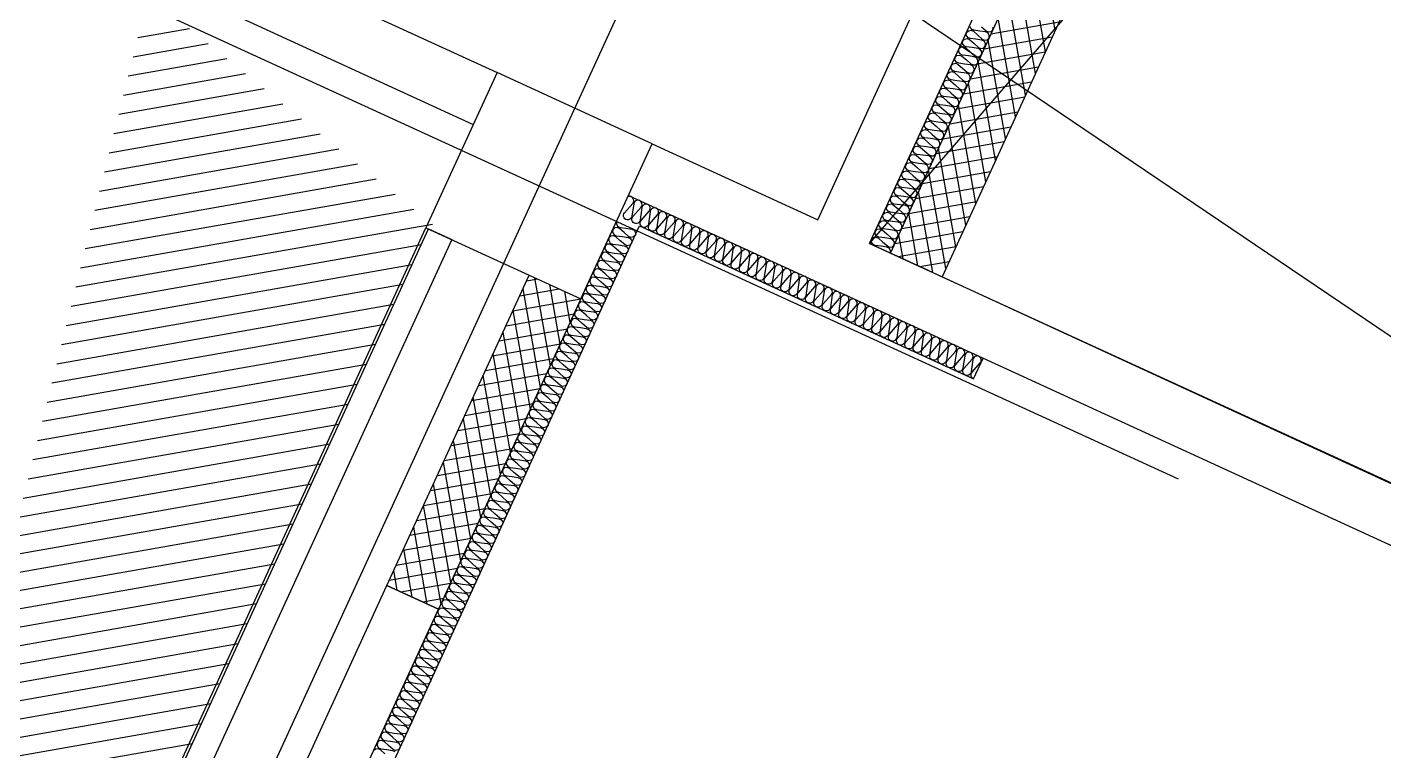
# Model space of a CAD drawing. Header units: millimetres. Extents: x -21000 to 567700, y 435000 to 850800.
# Drawn here: x 49521 to 54290, y 713634 to 716178 of the extents above; entities that cross this region are included whole.
import ezdxf
from ezdxf.xclip import XClip

# ---------------------------------------------------------------- set-up
doc = ezdxf.new("R2010")
doc.units = ezdxf.units.MM
doc.header["$LTSCALE"] = 700
doc.header["$XCLIPFRAME"] = 2
doc.linetypes.add('AB_Pbase$0$AB_Pbase$0$CEN', pattern=[62, 60, -1, 0, -1])
doc.linetypes.add('AB_Pbase$0$주차장기둥$0$CEN', pattern=[62, 60, -1, 0, -1])
doc.layers.get('0').update_dxf_attribs({"color": 2})
for name, color, linetype in [('AB_Pbase$0$AB_Pbase$0$CEN', 1, 'AB_Pbase$0$AB_Pbase$0$CEN'), ('AB_Pbase$0$AB_Pbase$0$FIN', 6, 'Continuous'), ('AB_Pbase$0$AB_Pbase$0$INS', 8, 'Continuous'), ('AB_Pbase$0$AB_Pbase$0$WAL', 3, 'Continuous'), ('AB_Pbase$0$da-open con', 1, 'Continuous'), ('AB_Pbase$0$HAT', 8, 'Continuous'), ('AB_Pbase$0$HAT-BR', 5, 'Continuous'), ('AB_Pbase$0$INS', 8, 'Continuous'), ('AB_Pbase$0$WAL', 3, 'Continuous'), ('AB_Pbase$0$주차장기둥$0$CEN_P', 244, 'AB_Pbase$0$주차장기둥$0$CEN')]:
    doc.layers.add(name, color=color, linetype=linetype)
doc.layers.add('AB_Pbase$0$AB_Pbase_지하1층_구조도void$0$DEF_TEXT', color=221, linetype='Continuous', plot=False)

# ---------------------------------------------------------------- blocks, each defined once
blk = doc.blocks.new('AB_Pbase$0$AB_Pbase_지하1층_골조')
for p, q in [((52481.5, 715417.8), (54214.3, 719194.2)), ((49671.4, 716487.2), (51089.3, 715836.6)), ((51634.6, 715586.4), (52807.1, 715048.4)), ((52481.5, 715417.8), (55319.2, 714115.7)), ((52807.1, 715048.4), (55389.9, 713863.2)), ((50785.6, 714215.6), (50967.4, 714132.1))]:
    blk.add_line(p, q)
for points in [[(51718, 715768.1), (52299.7, 715501.2), (54802, 720954.5)], [(49936.6, 716585.5), (51172.7, 716018.4)], [(48742, 709762), (50785.6, 714215.6)], [(42499.5, 695677.8), (50967.4, 714132.1)]]:
    blk.add_lwpolyline(points)
blk.add_lwpolyline([(51467.8, 715222.8), (51718, 715768.1), (51172.7, 716018.4), (50922.5, 715473)], close=True)
blk = doc.blocks.new('AB_Pbase$0$주차장기둥$0$cen 1bl 지하')
at = {"layer": 'AB_Pbase$0$주차장기둥$0$CEN_P', "color": 5}
blk.add_line((-6930.2, 32445.7), (137216.6, 19653.5), dxfattribs=at)
blk = doc.blocks.new('AB_Pbase$0$주차장기둥')
at = {"rotation": 1.99999810188403}
blk.add_blockref('AB_Pbase$0$주차장기둥$0$cen 1bl 지하', (-253925.8, 27513.9), dxfattribs=at)
blk = doc.blocks.new('AB_Pbase$0$AB_Pbase_지하1층_구조도void', base_point=(49381.2, 737051.4))
at = {"linetype": 'ByBlock'}
blk.add_line((52481.5, 715417.8), (69603.8, 735236.6), dxfattribs=at)
blk.add_line((55316.5, 714111.8), (52481.5, 715417.8))
at = {"layer": 'AB_Pbase$0$AB_Pbase_지하1층_구조도void$0$DEF_TEXT'}
for p, q in [((52481.5, 715417.8), (57903.1, 727233.3)), ((55316.5, 714111.8), (52481.5, 715417.8))]:
    blk.add_line(p, q, dxfattribs=at)
blk = doc.blocks.new('AB_Pbase')
at = {"layer": 'AB_Pbase$0$HAT'}
h = blk.add_hatch(dxfattribs=at)
h.set_pattern_fill('NET', color=256, scale=15, angle=100)
edge = h.paths.add_edge_path()
edge.add_line((52691.4, 715321.5), (52555.2, 715384))
edge.add_line((52555.2, 715384), (54287.7, 719160.6))
edge.add_line((54287.7, 719160.6), (54469.5, 719077.2))
edge.add_line((54469.5, 719077.2), (52736.9, 715300.6))
h = blk.add_hatch(dxfattribs=at)
h.set_pattern_fill('NET', color=256, scale=15, angle=100)
h.paths.add_polyline_path([(50967.4, 714132.1), (50785.6, 714215.6), (51286, 715306.2), (51467.8, 715222.8)])
at = {"layer": 'AB_Pbase$0$HAT-BR'}
h = blk.add_hatch(dxfattribs=at)
h.set_pattern_fill('ANSI31', color=256, scale=20, angle=145)
edge = h.paths.add_edge_path()
edge.add_line((56186.6, 723972), (54823.3, 724597.6))
edge.add_line((54823.3, 724597.6), (54543.8, 723988.7))
edge.add_line((54543.8, 723988.7), (53316.8, 724551.7))
edge.add_line((53316.8, 724551.7), (53358.5, 724642.6))
edge.add_line((53358.5, 724642.6), (54403.8, 724163))
edge.add_line((54403.8, 724163), (54724.9, 724862.8))
edge.add_line((54724.9, 724862.8), (54906.7, 724779.4))
edge.add_line((54906.7, 724779.4), (55215.3, 725452))
edge.add_line((55215.3, 725452), (55397.1, 725368.5))
edge.add_line((55397.1, 725368.5), (55088.5, 724696))
edge.add_line((55088.5, 724696), (56270, 724153.8))
edge.add_line((56270, 724153.8), (56186.6, 723972))
edge.add_line((54651.1, 721584.9), (54688.7, 721666.7))
edge.add_line((54688.7, 721666.7), (52543.7, 722650.9))
edge.add_line((52543.7, 722650.9), (52960.7, 723559.8))
edge.add_line((52960.7, 723559.8), (52878.9, 723597.3))
edge.add_line((52878.9, 723597.3), (52274.2, 722279.5))
edge.add_line((52274.2, 722279.5), (52356, 722241.9))
edge.add_line((52356, 722241.9), (52506.2, 722569.1))
edge.add_line((52506.2, 722569.1), (54651.1, 721584.9))
edge.add_line((50380.4, 718032.3), (49698.7, 718345.1))
edge.add_line((49698.7, 718345.1), (49661.2, 718263.3))
edge.add_line((49661.2, 718263.3), (50342.9, 717950.5))
edge.add_line((49717.3, 716587.2), (49035.6, 716899.9))
edge.add_line((49035.6, 716899.9), (48998.1, 716818.1))
edge.add_line((48998.1, 716818.1), (49679.8, 716505.4))
h.paths.add_polyline_path([(53882.4, 725568.4), (53800.6, 725606), (53963.3, 725960.4), (53581.5, 726135.6), (53619.1, 726217.4), (54000.8, 726042.2), (55047.6, 728323.5), (55129.4, 728286)])
h.paths.add_polyline_path([(42881, 697708.1), (42799.2, 697745.6), (45343.1, 703289.8), (45424.9, 703252.3)])
edge = h.paths.add_edge_path()
edge.add_line((50380.4, 718032.3), (50342.9, 717950.5))
edge.add_line((49717.3, 716587.2), (49679.8, 716505.4))
edge.add_line((51013.4, 715431.3), (48469.4, 709887.1))
edge.add_line((48469.4, 709887.1), (48387.6, 709924.7))
edge.add_line((48387.6, 709924.7), (50931.6, 715468.9))
edge.add_line((50931.6, 715468.9), (51013.4, 715431.3))
edge.add_line((48219.2, 709341.8), (45675.2, 703797.6))
edge.add_line((45675.2, 703797.6), (45593.4, 703835.1))
edge.add_line((45593.4, 703835.1), (48137.4, 709379.3))
edge.add_line((48137.4, 709379.3), (48219.2, 709341.8))
at = {"layer": 'AB_Pbase$0$AB_Pbase$0$CEN'}
for p, q in [((39748.6, 720930.3), (53566.1, 714590.1)), ((51844, 716762.1), (39664.5, 690218.7))]:
    blk.add_line(p, q, dxfattribs=at)
at = {"layer": 'AB_Pbase$0$AB_Pbase$0$FIN'}
blk.add_lwpolyline([(48378.5, 709928.8), (50922.5, 715473)], dxfattribs=at)
at = {"layer": 'AB_Pbase$0$AB_Pbase$0$INS'}
for points in [[(52555.2, 715384), (52555.2, 715384), (52555.9, 715393.4), (52551, 715401.8), (52543, 715405.4), (52522.3, 715408.3), (52501.6, 715411.2), (52493.6, 715414.9), (52488.3, 715422.6), (52489.1, 715431.9), (52495.7, 715438.6), (52505.3, 715440.3), (52513.3, 715436.7), (52529, 715422.9), (52544.6, 715409.1), (52552.6, 715405.4), (52561.9, 715406.4), (52568.5, 715413.1), (52569.3, 715422.4), (52564.3, 715430.9), (52556.3, 715434.5), (52535.6, 715437.4), (52515, 715440.3), (52507, 715444), (52501.7, 715451.7), (52502.5, 715461), (52509, 715467.7), (52518.6, 715469.4), (52526.6, 715465.8), (52542.3, 715452), (52558, 715438.2), (52566, 715434.5), (52575.3, 715435.5), (52581.8, 715442.2), (52582.6, 715451.5), (52577.7, 715460), (52569.7, 715463.6), (52549, 715466.5), (52528.3, 715469.4), (52520.3, 715473.1), (52515, 715480.8), (52515.8, 715490.1), (52522.4, 715496.8), (52532, 715498.5), (52540, 715494.8), (52555.7, 715481), (52571.3, 715467.3), (52579.3, 715463.6), (52588.6, 715464.6), (52595.2, 715471.3), (52595.9, 715480.6), (52591, 715489), (52583, 715492.7), (52562.3, 715495.6), (52541.6, 715498.5), (52533.6, 715502.1), (52528.4, 715509.8), (52529.1, 715519.2), (52535.7, 715525.8), (52545.3, 715527.6), (52553.3, 715523.9), (52569, 715510.1), (52584.7, 715496.3), (52592.7, 715492.7), (52601.9, 715493.7), (52608.5, 715500.4), (52609.3, 715509.7), (52604.3, 715518.1), (52596.4, 715521.8), (52575.7, 715524.7), (52555, 715527.6), (52547, 715531.2), (52541.7, 715538.9), (52542.5, 715548.3), (52549.1, 715554.9), (52558.7, 715556.7), (52566.7, 715553), (52582.3, 715539.2), (52598, 715525.4), (52606, 715521.8), (52615.3, 715522.8), (52621.9, 715529.4), (52622.6, 715538.8), (52617.7, 715547.2), (52609.7, 715550.9), (52589, 715553.8), (52568.3, 715556.6), (52560.3, 715560.3), (52555.1, 715568), (52555.8, 715577.3), (52562.4, 715584), (52572, 715585.8), (52580, 715582.1), (52595.7, 715568.3), (52611.4, 715554.5), (52619.4, 715550.8), (52628.6, 715551.9), (52635.2, 715558.5), (52636, 715567.9), (52631, 715576.3), (52623, 715580), (52602.4, 715582.8), (52581.7, 715585.7), (52573.7, 715589.4), (52568.4, 715597.1), (52569.2, 715606.4), (52575.7, 715613.1), (52585.4, 715614.9), (52593.4, 715611.2), (52609, 715597.4), (52624.7, 715583.6), (52632.7, 715579.9), (52642, 715581), (52648.6, 715587.6), (52649.3, 715597), (52644.4, 715605.4), (52636.4, 715609), (52615.7, 715611.9), (52595, 715614.8), (52587, 715618.5), (52581.8, 715626.2), (52582.5, 715635.5), (52589.1, 715642.2), (52598.7, 715643.9), (52606.7, 715640.3), (52622.4, 715626.5), (52638, 715612.7), (52646, 715609), (52655.3, 715610), (52661.9, 715616.7), (52662.7, 715626), (52657.7, 715634.5), (52649.7, 715638.1), (52629, 715641), (52608.4, 715643.9), (52600.4, 715647.6), (52595.1, 715655.3), (52595.9, 715664.6), (52602.4, 715671.3), (52612, 715673), (52620, 715669.4), (52635.7, 715655.6), (52651.4, 715641.8), (52659.4, 715638.1), (52668.7, 715639.1), (52675.2, 715645.8), (52676, 715655.1), (52671.1, 715663.5), (52663.1, 715667.2), (52642.4, 715670.1), (52621.7, 715673), (52613.7, 715676.7), (52608.4, 715684.4), (52609.2, 715693.7), (52615.8, 715700.4), (52625.4, 715702.1), (52633.4, 715698.4), (52649.1, 715684.6), (52664.7, 715670.9), (52672.7, 715667.2), (52682, 715668.2), (52688.6, 715674.9), (52689.3, 715684.2), (52684.4, 715692.6), (52676.4, 715696.3), (52655.7, 715699.2), (52635, 715702.1), (52627.1, 715705.7), (52621.8, 715713.4), (52622.5, 715722.8), (52629.1, 715729.4), (52638.7, 715731.2), (52646.7, 715727.5), (52662.4, 715713.7), (52678.1, 715699.9), (52686.1, 715696.3), (52695.3, 715697.3), (52701.9, 715704), (52702.7, 715713.3), (52697.8, 715721.7), (52689.8, 715725.4), (52669.1, 715728.3), (52648.4, 715731.2), (52640.4, 715734.8), (52635.1, 715742.5), (52635.9, 715751.9), (52642.5, 715758.5), (52652.1, 715760.3), (52660.1, 715756.6), (52675.7, 715742.8), (52691.4, 715729), (52699.4, 715725.4), (52708.7, 715726.4), (52715.3, 715733), (52716, 715742.4), (52711.1, 715750.8), (52703.1, 715754.5), (52682.4, 715757.4), (52661.7, 715760.2), (52653.7, 715763.9), (52648.5, 715771.6), (52649.2, 715780.9), (52655.8, 715787.6), (52665.4, 715789.4), (52673.4, 715785.7), (52689.1, 715771.9), (52704.8, 715758.1), (52712.8, 715754.4), (52722, 715755.5), (52728.6, 715762.1), (52729.4, 715771.5), (52724.4, 715779.9), (52716.4, 715783.6), (52695.8, 715786.4), (52675.1, 715789.3), (52667.1, 715793), (52661.8, 715800.7), (52662.6, 715810), (52669.1, 715816.7), (52678.8, 715818.5), (52686.8, 715814.8), (52702.4, 715801), (52718.1, 715787.2), (52726.1, 715783.5), (52735.4, 715784.6), (52742, 715791.2), (52742.7, 715800.5), (52737.8, 715809), (52729.8, 715812.6), (52709.1, 715815.5), (52688.4, 715818.4), (52680.4, 715822.1), (52675.2, 715829.8), (52675.9, 715839.1), (52682.5, 715845.8), (52692.1, 715847.5), (52700.1, 715843.9), (52715.8, 715830.1), (52731.5, 715816.3), (52739.4, 715812.6), (52748.7, 715813.6), (52755.3, 715820.3), (52756.1, 715829.6), (52751.1, 715838.1), (52743.1, 715841.7), (52722.4, 715844.6), (52701.8, 715847.5), (52693.8, 715851.2), (52688.5, 715858.9), (52689.3, 715868.2), (52695.8, 715874.9), (52705.4, 715876.6), (52713.4, 715873), (52729.1, 715859.2), (52744.8, 715845.4), (52752.8, 715841.7), (52762.1, 715842.7), (52768.6, 715849.4), (52769.4, 715858.7), (52764.5, 715867.1), (52756.5, 715870.8), (52735.8, 715873.7), (52715.1, 715876.6), (52707.1, 715880.3), (52701.8, 715888), (52702.6, 715897.3), (52709.2, 715904), (52718.8, 715905.7), (52726.8, 715902), (52742.5, 715888.2), (52758.1, 715874.5), (52766.1, 715870.8), (52775.4, 715871.8), (52782, 715878.5), (52782.7, 715887.8), (52777.8, 715896.2), (52769.8, 715899.9), (52749.1, 715902.8), (52728.5, 715905.7), (52720.5, 715909.3), (52715.2, 715917), (52715.9, 715926.4), (52722.5, 715933), (52732.1, 715934.8), (52740.1, 715931.1), (52755.8, 715917.3), (52771.5, 715903.5), (52779.5, 715899.9), (52788.8, 715900.9), (52795.3, 715907.6), (52796.1, 715916.9), (52791.2, 715925.3), (52783.2, 715929), (52762.5, 715931.9), (52741.8, 715934.8), (52733.8, 715938.4), (52728.5, 715946.1), (52729.3, 715955.5), (52735.9, 715962.1), (52745.5, 715963.9), (52753.5, 715960.2), (52769.1, 715946.4), (52784.8, 715932.6), (52792.8, 715929), (52802.1, 715930), (52808.7, 715936.6), (52809.4, 715946), (52804.5, 715954.4), (52796.5, 715958.1), (52775.8, 715961), (52755.1, 715963.8), (52747.1, 715967.5), (52741.9, 715975.2), (52742.6, 715984.5), (52749.2, 715991.2), (52758.8, 715993), (52766.8, 715989.3), (52782.5, 715975.5), (52798.2, 715961.7), (52806.2, 715958), (52815.4, 715959.1), (52822, 715965.7), (52822.8, 715975.1), (52817.8, 715983.5), (52809.8, 715987.2), (52789.2, 715990), (52768.5, 715992.9), (52760.5, 715996.6), (52755.2, 716004.3), (52756, 716013.6), (52762.6, 716020.3), (52772.2, 716022), (52780.2, 716018.4), (52795.8, 716004.6), (52811.5, 715990.8), (52819.5, 715987.1), (52828.8, 715988.2), (52835.4, 715994.8), (52836.1, 716004.1), (52831.2, 716012.6), (52823.2, 716016.2), (52802.5, 716019.1), (52781.8, 716022), (52773.8, 716025.7), (52768.6, 716033.4), (52769.3, 716042.7), (52775.9, 716049.4), (52785.5, 716051.1), (52793.5, 716047.5), (52809.2, 716033.7), (52824.9, 716019.9), (52832.9, 716016.2), (52842.1, 716017.2), (52848.7, 716023.9), (52849.5, 716033.2), (52844.5, 716041.7), (52836.5, 716045.3), (52815.8, 716048.2), (52795.2, 716051.1), (52787.2, 716054.8), (52781.9, 716062.5), (52782.7, 716071.8), (52789.2, 716078.5), (52798.8, 716080.2), (52806.8, 716076.5), (52822.5, 716062.8), (52838.2, 716049), (52846.2, 716045.3), (52855.5, 716046.3), (52862, 716053), (52862.8, 716062.3), (52857.9, 716070.7), (52849.9, 716074.4), (52829.2, 716077.3), (52808.5, 716080.2), (52800.5, 716083.9), (52795.2, 716091.6), (52796, 716100.9), (52802.6, 716107.6), (52812.2, 716109.3), (52820.2, 716105.6), (52835.9, 716091.8), (52851.5, 716078), (52859.5, 716074.4), (52868.8, 716075.4), (52875.4, 716082.1), (52876.1, 716091.4), (52871.2, 716099.8), (52863.2, 716103.5), (52842.5, 716106.4), (52821.9, 716109.3), (52813.9, 716112.9), (52808.6, 716120.6), (52809.3, 716130), (52815.9, 716136.6), (52825.5, 716138.4), (52833.5, 716134.7), (52849.2, 716120.9), (52864.9, 716107.1), (52872.9, 716103.5), (52882.2, 716104.5), (52888.7, 716111.2), (52889.5, 716120.5), (52884.6, 716128.9), (52876.6, 716132.6), (52855.9, 716135.5), (52835.2, 716138.4), (52827.2, 716142), (52821.9, 716149.7), (52822.7, 716159.1), (52829.3, 716165.7), (52838.9, 716167.5), (52846.9, 716163.8), (52862.5, 716150), (52878.2, 716136.2), (52886.2, 716132.6), (52895.5, 716133.6), (52902.1, 716140.2), (52902.8, 716149.6), (52897.9, 716158), (52889.9, 716161.7), (52869.2, 716164.6), (52848.5, 716167.4), (52840.5, 716171.1), (52835.3, 716178.8)], [(52875.9, 716179.1), (52891.6, 716165.3), (52899.6, 716161.6), (52908.8, 716162.7), (52915.4, 716169.3), (52916.2, 716178.7)], [(52555.2, 715384), (53451.7, 717338.2)], [(43283, 697193.5), (51674, 715480.3), (52847.4, 714941.9), (52880.8, 715014.6)]]:
    blk.add_lwpolyline(points, dxfattribs=at)
at = {"layer": 'AB_Pbase$0$AB_Pbase$0$WAL'}
blk.add_lwpolyline([(51013.4, 715431.3), (48469.4, 709887.1), (48387.6, 709924.7), (50931.6, 715468.9), (51013.4, 715431.3)], dxfattribs=at)
blk.add_lwpolyline([(50967.4, 714132.1), (50785.6, 714215.6), (51286, 715306.2), (51467.8, 715222.8)], close=True, dxfattribs=at)
at = {"layer": 'AB_Pbase$0$INS'}
blk.add_lwpolyline([(52847.4, 714941.9, -0.500912), (52842.4, 714965.1), (52871.2, 714998.1, 1.337394), (52845.4, 715009.9), (52839.1, 714966.6, -1.337394), (52813.3, 714978.4), (52842.1, 715011.4, 1.337394), (52816.3, 715023.3), (52810.1, 714979.9, -1.337394), (52784.3, 714991.8), (52813, 715024.8, 1.337394), (52787.2, 715036.6), (52781, 714993.3, -1.337394), (52755.2, 715005.1), (52784, 715038.1, 1.337394), (52758.2, 715050), (52751.9, 715006.6, -1.337394), (52726.1, 715018.4), (52754.9, 715051.5, 1.337394), (52729.1, 715063.3), (52722.8, 715019.9, -1.337395), (52697, 715031.8), (52725.8, 715064.8, 1.337394), (52700, 715076.7), (52693.7, 715033.3, -1.337394), (52667.9, 715045.1), (52696.7, 715078.2, 1.337394), (52670.9, 715090), (52664.6, 715046.6, -1.337394), (52638.8, 715058.5), (52667.6, 715091.5, 1.337394), (52641.8, 715103.4), (52635.6, 715060, -1.337394), (52609.8, 715071.8), (52638.5, 715104.9, 1.337394), (52612.7, 715116.7), (52606.5, 715073.3, -1.337394), (52580.7, 715085.2), (52609.5, 715118.2, 1.337394), (52583.7, 715130), (52577.4, 715086.7, -1.337394), (52551.6, 715098.5), (52580.4, 715131.5, 1.337394), (52554.6, 715143.4), (52548.3, 715100, -1.337394), (52522.5, 715111.9), (52551.3, 715144.9, 1.337395), (52525.5, 715156.7), (52519.2, 715113.4, -1.337394), (52493.4, 715125.2), (52522.2, 715158.2, 1.337394), (52496.4, 715170.1), (52490.1, 715126.7, -1.337394), (52464.3, 715138.6), (52493.1, 715171.6, 1.337394), (52467.3, 715183.4), (52461.1, 715140.1, -1.337394), (52435.2, 715151.9), (52464, 715184.9, 1.337394), (52438.2, 715196.8), (52432, 715153.4, -1.337394), (52406.2, 715165.2), (52435, 715198.3, 1.337395), (52409.1, 715210.1), (52402.9, 715166.7, -1.337395), (52377.1, 715178.6), (52405.9, 715211.6, 1.337394), (52380.1, 715223.5), (52373.8, 715180.1, -1.337394), (52348, 715191.9), (52376.8, 715225, 1.337394), (52351, 715236.8), (52344.7, 715193.4, -1.337394), (52318.9, 715205.3), (52347.7, 715238.3, 1.337394), (52321.9, 715250.2), (52315.6, 715206.8, -1.337394), (52289.8, 715218.6), (52318.6, 715251.7, 1.337394), (52292.8, 715263.5), (52286.5, 715220.1, -1.337394), (52260.7, 715232), (52289.5, 715265, 1.337394), (52263.7, 715276.8), (52257.5, 715233.5, -1.337394), (52231.7, 715245.3), (52260.4, 715278.3, 1.337394), (52234.6, 715290.2), (52228.4, 715246.8, -1.337394), (52202.6, 715258.7), (52231.4, 715291.7, 1.337395), (52205.6, 715303.5), (52199.3, 715260.2, -1.337395), (52173.5, 715272), (52202.3, 715305, 1.337394), (52176.5, 715316.9), (52170.2, 715273.5, -1.337394), (52144.4, 715285.4), (52173.2, 715318.4, 1.337394), (52147.4, 715330.2), (52141.1, 715286.9, -1.337394), (52115.3, 715298.7), (52144.1, 715331.7, 1.337394), (52118.3, 715343.6), (52112, 715300.2, -1.337394), (52086.2, 715312), (52115, 715345.1, 1.337394), (52089.2, 715356.9), (52083, 715313.5, -1.337394), (52057.1, 715325.4), (52085.9, 715358.4, 1.337394), (52060.1, 715370.3), (52053.9, 715326.9, -1.337394), (52028.1, 715338.7), (52056.9, 715371.8, 1.337394), (52031.1, 715383.6), (52024.8, 715340.2, -1.337394), (51999, 715352.1), (52027.8, 715385.1, 1.337394), (52002, 715397), (51995.7, 715353.6, -1.337394), (51969.9, 715365.4), (51998.7, 715398.5, 1.337394), (51972.9, 715410.3), (51966.6, 715366.9, -1.337395), (51940.8, 715378.8), (51969.6, 715411.8, 1.337395), (51943.8, 715423.6), (51937.5, 715380.3, -1.337394), (51911.7, 715392.1), (51940.5, 715425.1, 1.337394), (51914.7, 715437), (51908.4, 715393.6, -1.337394), (51882.6, 715405.5), (51911.4, 715438.5, 1.337394), (51885.6, 715450.3), (51879.4, 715407, -1.337394), (51853.6, 715418.8), (51882.3, 715451.8, 1.337394), (51856.5, 715463.7), (51850.3, 715420.3, -1.337394), (51824.5, 715432.2), (51853.3, 715465.2, 1.337394), (51827.5, 715477), (51821.2, 715433.7, -1.337394), (51795.4, 715445.5), (51824.2, 715478.5, 1.337394), (51798.4, 715490.4), (51792.1, 715447, -1.337394), (51766.3, 715458.8), (51795.1, 715491.9, 1.337395), (51769.3, 715503.7), (51763, 715460.3, -1.337395), (51737.2, 715472.2), (51766, 715505.2, 1.337394), (51740.2, 715517.1), (51733.9, 715473.7, -1.337394), (51708.1, 715485.5), (51736.9, 715518.6, 1.337394), (51711.1, 715530.4), (51704.9, 715487, -1.337394), (51679.1, 715498.9), (51707.8, 715531.9, 1.337394), (51682, 715543.8), (51675.8, 715500.4, -1.337394), (51650, 715512.2), (51678.8, 715545.3, 1.337394), (51653, 715557.1), (51646.7, 715513.7, -1.337394), (51620.9, 715525.6), (51649.7, 715558.6, 0.800959), (51632.6, 715581.9, 0.800959)], format="xyb", dxfattribs=at)
for points in [[(51592.9, 715495.5), (51592.2, 715486.1), (51597.1, 715477.7), (51605.1, 715474), (51625.8, 715471.2), (51646.5, 715468.3), (51654.5, 715464.6), (51659.7, 715456.9), (51659, 715447.6), (51652.4, 715440.9), (51642.8, 715439.1), (51634.8, 715442.8), (51619.1, 715456.6), (51603.4, 715470.4), (51595.4, 715474.1), (51586.2, 715473.1), (51579.6, 715466.4), (51578.8, 715457.1), (51583.8, 715448.6), (51591.7, 715445), (51612.4, 715442.1), (51633.1, 715439.2), (51641.1, 715435.5), (51646.4, 715427.8), (51645.6, 715418.5), (51639, 715411.8), (51629.4, 715410.1), (51621.4, 715413.7), (51605.8, 715427.5), (51590.1, 715441.3), (51582.1, 715445), (51572.8, 715444), (51566.2, 715437.3), (51565.5, 715428), (51570.4, 715419.5), (51578.4, 715415.9), (51599.1, 715413), (51619.8, 715410.1), (51627.8, 715406.4), (51633, 715398.7), (51632.3, 715389.4), (51625.7, 715382.7), (51616.1, 715381), (51608.1, 715384.6), (51592.4, 715398.4), (51576.7, 715412.2), (51568.7, 715415.9), (51559.5, 715414.9), (51552.9, 715408.2), (51552.1, 715398.9), (51557.1, 715390.5), (51565.1, 715386.8), (51585.7, 715383.9), (51606.4, 715381), (51614.4, 715377.3), (51619.7, 715369.6), (51618.9, 715360.3), (51612.3, 715353.6), (51602.7, 715351.9), (51594.7, 715355.6), (51579.1, 715369.4), (51563.4, 715383.2), (51555.4, 715386.8), (51546.1, 715385.8), (51539.5, 715379.1), (51538.8, 715369.8), (51543.7, 715361.4), (51551.7, 715357.7), (51572.4, 715354.8), (51593.1, 715351.9), (51601.1, 715348.3), (51606.3, 715340.6), (51605.6, 715331.2), (51599, 715324.6), (51589.4, 715322.8), (51581.4, 715326.5), (51565.7, 715340.3), (51550, 715354.1), (51542, 715357.7), (51532.8, 715356.7), (51526.2, 715350), (51525.4, 715340.7), (51530.4, 715332.3), (51538.4, 715328.6), (51559, 715325.7), (51579.7, 715322.8), (51587.7, 715319.2), (51593, 715311.5), (51592.2, 715302.1), (51585.7, 715295.5), (51576, 715293.7), (51568, 715297.4), (51552.4, 715311.2), (51536.7, 715325), (51528.7, 715328.7), (51519.4, 715327.6), (51512.8, 715321), (51512.1, 715311.6), (51517, 715303.2), (51525, 715299.5), (51545.7, 715296.6), (51566.4, 715293.8), (51574.4, 715290.1), (51579.6, 715282.4), (51578.9, 715273.1), (51572.3, 715266.4), (51562.7, 715264.6), (51554.7, 715268.3), (51539, 715282.1), (51523.4, 715295.9), (51515.4, 715299.6), (51506.1, 715298.5), (51499.5, 715291.9), (51498.7, 715282.5), (51503.7, 715274.1), (51511.7, 715270.5), (51532.4, 715267.6), (51553, 715264.7), (51561, 715261), (51566.3, 715253.3), (51565.5, 715244), (51559, 715237.3), (51549.4, 715235.6), (51541.4, 715239.2), (51525.7, 715253), (51510, 715266.8), (51502, 715270.5), (51492.7, 715269.5), (51486.2, 715262.8), (51485.4, 715253.5), (51490.3, 715245), (51498.3, 715241.4), (51519, 715238.5), (51539.7, 715235.6), (51547.7, 715231.9), (51553, 715224.2), (51552.2, 715214.9), (51545.6, 715208.2), (51536, 715206.5), (51528, 715210.1), (51512.3, 715223.9), (51496.7, 715237.7), (51488.7, 715241.4), (51479.4, 715240.4), (51472.8, 715233.7), (51472.1, 715224.4), (51477, 715216), (51485, 715212.3), (51505.7, 715209.4), (51526.3, 715206.5), (51534.3, 715202.8), (51539.6, 715195.1), (51538.9, 715185.8), (51532.3, 715179.1), (51522.7, 715177.4), (51514.7, 715181.1), (51499, 715194.9), (51483.3, 715208.6), (51475.3, 715212.3), (51466, 715211.3), (51459.5, 715204.6), (51458.7, 715195.3), (51463.6, 715186.9), (51471.6, 715183.2), (51492.3, 715180.3), (51513, 715177.4), (51521, 715173.8), (51526.3, 715166.1), (51525.5, 715156.7), (51518.9, 715150.1), (51509.3, 715148.3), (51501.3, 715152), (51485.6, 715165.8), (51470, 715179.6), (51462, 715183.2), (51452.7, 715182.2), (51446.1, 715175.5), (51445.4, 715166.2), (51450.3, 715157.8), (51458.3, 715154.1), (51479, 715151.2), (51499.7, 715148.3), (51507.7, 715144.7), (51512.9, 715137), (51512.2, 715127.6), (51505.6, 715121), (51496, 715119.2), (51488, 715122.9), (51472.3, 715136.7), (51456.6, 715150.5), (51448.6, 715154.1), (51439.4, 715153.1), (51432.8, 715146.5), (51432, 715137.1), (51436.9, 715128.7), (51444.9, 715125), (51465.6, 715122.1), (51486.3, 715119.3), (51494.3, 715115.6), (51499.6, 715107.9), (51498.8, 715098.6), (51492.2, 715091.9), (51482.6, 715090.1), (51474.6, 715093.8), (51459, 715107.6), (51443.3, 715121.4), (51435.3, 715125.1), (51426, 715124), (51419.4, 715117.4), (51418.7, 715108), (51423.6, 715099.6), (51431.6, 715095.9), (51452.3, 715093.1), (51473, 715090.2), (51481, 715086.5), (51486.2, 715078.8), (51485.5, 715069.5), (51478.9, 715062.8), (51469.3, 715061.1), (51461.3, 715064.7), (51445.6, 715078.5), (51429.9, 715092.3), (51421.9, 715096), (51412.7, 715095), (51406.1, 715088.3), (51405.3, 715079), (51410.3, 715070.5), (51418.3, 715066.9), (51438.9, 715064), (51459.6, 715061.1), (51467.6, 715057.4), (51472.9, 715049.7), (51472.1, 715040.4), (51465.5, 715033.7), (51455.9, 715032), (51447.9, 715035.6), (51432.3, 715049.4), (51416.6, 715063.2), (51408.6, 715066.9), (51399.3, 715065.9), (51392.7, 715059.2), (51392, 715049.9), (51396.9, 715041.4), (51404.9, 715037.8), (51425.6, 715034.9), (51446.3, 715032), (51454.3, 715028.3), (51459.5, 715020.6), (51458.8, 715011.3), (51452.2, 715004.6), (51442.6, 715002.9), (51434.6, 715006.6), (51418.9, 715020.3), (51403.2, 715034.1), (51395.2, 715037.8), (51386, 715036.8), (51379.4, 715030.1), (51378.6, 715020.8), (51383.6, 715012.4), (51391.6, 715008.7), (51412.2, 715005.8), (51432.9, 715002.9), (51440.9, 714999.2), (51446.2, 714991.5), (51445.4, 714982.2), (51438.9, 714975.6), (51429.2, 714973.8), (51421.2, 714977.5), (51405.6, 714991.3), (51389.9, 715005.1), (51381.9, 715008.7), (51372.6, 715007.7), (51366, 715001), (51365.3, 714991.7), (51370.2, 714983.3), (51378.2, 714979.6), (51398.9, 714976.7), (51419.6, 714973.8), (51427.6, 714970.2), (51432.8, 714962.5), (51432.1, 714953.1), (51425.5, 714946.5), (51415.9, 714944.7), (51407.9, 714948.4), (51392.2, 714962.2), (51376.6, 714976), (51368.6, 714979.6), (51359.3, 714978.6), (51352.7, 714972), (51351.9, 714962.6), (51356.9, 714954.2), (51364.9, 714950.5), (51385.6, 714947.6), (51406.2, 714944.7), (51414.2, 714941.1), (51419.5, 714933.4), (51418.7, 714924), (51412.2, 714917.4), (51402.6, 714915.6), (51394.6, 714919.3), (51378.9, 714933.1), (51363.2, 714946.9), (51355.2, 714950.6), (51345.9, 714949.5), (51339.4, 714942.9), (51338.6, 714933.5), (51343.5, 714925.1), (51351.5, 714921.4), (51372.2, 714918.6), (51392.9, 714915.7), (51400.9, 714912), (51406.2, 714904.3), (51405.4, 714895), (51398.8, 714888.3), (51389.2, 714886.5), (51381.2, 714890.2), (51365.5, 714904), (51349.9, 714917.8), (51341.9, 714921.5), (51332.6, 714920.4), (51326, 714913.8), (51325.3, 714904.5), (51330.2, 714896), (51338.2, 714892.4), (51358.9, 714889.5), (51379.5, 714886.6), (51387.5, 714882.9), (51392.8, 714875.2), (51392, 714865.9), (51385.5, 714859.2), (51375.9, 714857.5), (51367.9, 714861.1), (51352.2, 714874.9), (51336.5, 714888.7), (51328.5, 714892.4), (51319.2, 714891.4), (51312.7, 714884.7), (51311.9, 714875.4), (51316.8, 714866.9), (51324.8, 714863.3), (51345.5, 714860.4), (51366.2, 714857.5), (51374.2, 714853.8), (51379.5, 714846.1), (51378.7, 714836.8), (51372.1, 714830.1), (51362.5, 714828.4), (51354.5, 714832), (51338.8, 714845.8), (51323.2, 714859.6), (51315.2, 714863.3), (51305.9, 714862.3), (51299.3, 714855.6), (51298.6, 714846.3), (51303.5, 714837.9), (51311.5, 714834.2), (51332.2, 714831.3), (51352.9, 714828.4), (51360.9, 714824.7), (51366.1, 714817), (51365.4, 714807.7), (51358.8, 714801), (51349.2, 714799.3), (51341.2, 714803), (51325.5, 714816.8), (51309.8, 714830.6), (51301.8, 714834.2), (51292.6, 714833.2), (51286, 714826.5), (51285.2, 714817.2), (51290.1, 714808.8), (51298.1, 714805.1), (51318.8, 714802.2), (51339.5, 714799.3), (51347.5, 714795.7), (51352.8, 714788), (51352, 714778.6), (51345.4, 714772), (51335.8, 714770.2), (51327.8, 714773.9), (51312.2, 714787.7), (51296.5, 714801.5), (51288.5, 714805.1), (51279.2, 714804.1), (51272.6, 714797.4), (51271.9, 714788.1), (51276.8, 714779.7), (51284.8, 714776), (51305.5, 714773.1), (51326.2, 714770.2), (51334.2, 714766.6), (51339.4, 714758.9), (51338.7, 714749.5), (51332.1, 714742.9), (51322.5, 714741.1), (51314.5, 714744.8), (51298.8, 714758.6), (51283.1, 714772.4), (51275.1, 714776.1), (51265.9, 714775), (51259.3, 714768.4), (51258.5, 714759), (51263.5, 714750.6), (51271.5, 714746.9), (51292.1, 714744), (51312.8, 714741.2), (51320.8, 714737.5), (51326.1, 714729.8), (51325.3, 714720.5), (51318.7, 714713.8), (51309.1, 714712), (51301.1, 714715.7), (51285.5, 714729.5), (51269.8, 714743.3), (51261.8, 714747), (51252.5, 714745.9), (51245.9, 714739.3), (51245.2, 714729.9), (51250.1, 714721.5), (51258.1, 714717.8), (51278.8, 714715), (51299.5, 714712.1), (51307.5, 714708.4), (51312.7, 714700.7), (51312, 714691.4), (51305.4, 714684.7), (51295.8, 714683), (51287.8, 714686.6), (51272.1, 714700.4), (51256.4, 714714.2), (51248.4, 714717.9), (51239.2, 714716.9), (51232.6, 714710.2), (51231.8, 714700.9), (51236.8, 714692.4), (51244.8, 714688.8), (51265.4, 714685.9), (51286.1, 714683), (51294.1, 714679.3), (51299.4, 714671.6), (51298.6, 714662.3), (51292.1, 714655.6), (51282.4, 714653.9), (51274.4, 714657.5), (51258.8, 714671.3), (51243.1, 714685.1), (51235.1, 714688.8), (51225.8, 714687.8), (51219.2, 714681.1), (51218.5, 714671.8), (51223.4, 714663.4), (51231.4, 714659.7), (51252.1, 714656.8), (51272.8, 714653.9), (51280.8, 714650.2), (51286, 714642.5), (51285.3, 714633.2), (51278.7, 714626.5), (51269.1, 714624.8), (51261.1, 714628.5), (51245.4, 714642.3), (51229.8, 714656), (51221.8, 714659.7), (51212.5, 714658.7), (51205.9, 714652), (51205.1, 714642.7), (51210.1, 714634.3), (51218.1, 714630.6), (51238.8, 714627.7), (51259.4, 714624.8), (51267.4, 714621.2), (51272.7, 714613.5), (51271.9, 714604.1), (51265.4, 714597.5), (51255.8, 714595.7), (51247.8, 714599.4), (51232.1, 714613.2), (51216.4, 714627), (51208.4, 714630.6), (51199.1, 714629.6), (51192.6, 714622.9), (51191.8, 714613.6), (51196.7, 714605.2), (51204.7, 714601.5), (51225.4, 714598.6), (51246.1, 714595.7), (51254.1, 714592.1), (51259.4, 714584.4), (51258.6, 714575), (51252, 714568.4), (51242.4, 714566.6), (51234.4, 714570.3), (51218.7, 714584.1), (51203.1, 714597.9), (51195.1, 714601.5), (51185.8, 714600.5), (51179.2, 714593.9), (51178.4, 714584.5), (51183.4, 714576.1), (51191.4, 714572.4), (51212.1, 714569.5), (51232.7, 714566.7), (51240.7, 714563), (51246, 714555.3), (51245.2, 714546), (51238.7, 714539.3), (51229.1, 714537.5), (51221.1, 714541.2), (51205.4, 714555), (51189.7, 714568.8), (51181.7, 714572.5), (51172.4, 714571.4), (51165.9, 714564.8), (51165.1, 714555.4), (51170, 714547), (51178, 714543.3), (51198.7, 714540.5), (51219.4, 714537.6), (51227.4, 714533.9), (51232.7, 714526.2), (51231.9, 714516.9), (51225.3, 714510.2), (51215.7, 714508.4), (51207.7, 714512.1), (51192, 714525.9), (51176.4, 714539.7), (51168.4, 714543.4), (51159.1, 714542.4), (51152.5, 714535.7), (51151.8, 714526.4), (51156.7, 714517.9), (51164.7, 714514.3), (51185.4, 714511.4), (51206.1, 714508.5), (51214.1, 714504.8), (51219.3, 714497.1), (51218.6, 714487.8), (51212, 714481.1), (51202.4, 714479.4), (51194.4, 714483), (51178.7, 714496.8), (51163, 714510.6), (51155, 714514.3), (51145.8, 714513.3), (51139.2, 714506.6), (51138.4, 714497.3), (51143.3, 714488.8), (51151.3, 714485.2), (51172, 714482.3), (51192.7, 714479.4), (51200.7, 714475.7), (51206, 714468), (51205.2, 714458.7), (51198.6, 714452), (51189, 714450.3), (51181, 714454), (51165.4, 714467.7), (51149.7, 714481.5), (51141.7, 714485.2), (51132.4, 714484.2), (51125.8, 714477.5), (51125.1, 714468.2), (51130, 714459.8), (51138, 714456.1), (51158.7, 714453.2), (51179.4, 714450.3), (51187.4, 714446.6), (51192.6, 714438.9), (51191.9, 714429.6), (51185.3, 714423), (51175.7, 714421.2), (51167.7, 714424.9), (51152, 714438.7), (51136.3, 714452.5), (51128.3, 714456.1), (51119.1, 714455.1), (51112.5, 714448.4), (51111.7, 714439.1), (51116.7, 714430.7), (51124.7, 714427), (51145.3, 714424.1), (51166, 714421.2), (51174, 714417.6), (51179.3, 714409.9), (51178.5, 714400.5), (51171.9, 714393.9), (51162.3, 714392.1), (51154.3, 714395.8), (51138.7, 714409.6), (51123, 714423.4), (51115, 714427), (51105.7, 714426), (51099.1, 714419.4), (51098.4, 714410), (51103.3, 714401.6), (51111.3, 714397.9), (51132, 714395), (51152.7, 714392.1), (51160.7, 714388.5), (51165.9, 714380.8), (51165.2, 714371.4), (51158.6, 714364.8), (51149, 714363), (51141, 714366.7), (51125.3, 714380.5), (51109.6, 714394.3), (51101.6, 714398), (51092.4, 714396.9), (51085.8, 714390.3), (51085, 714380.9), (51090, 714372.5), (51098, 714368.8), (51118.6, 714366), (51139.3, 714363.1), (51147.3, 714359.4), (51152.6, 714351.7), (51151.8, 714342.4), (51145.3, 714335.7), (51135.6, 714333.9), (51127.6, 714337.6), (51112, 714351.4), (51096.3, 714365.2), (51088.3, 714368.9), (51079, 714367.8), (51072.4, 714361.2), (51071.7, 714351.8), (51076.6, 714343.4), (51084.6, 714339.8), (51105.3, 714336.9), (51126, 714334), (51134, 714330.3), (51139.2, 714322.6), (51138.5, 714313.3), (51131.9, 714306.6), (51122.3, 714304.9), (51114.3, 714308.5), (51098.6, 714322.3), (51083, 714336.1), (51075, 714339.8), (51065.7, 714338.8), (51059.1, 714332.1), (51058.3, 714322.8), (51063.3, 714314.3), (51071.3, 714310.7), (51092, 714307.8), (51112.6, 714304.9), (51120.6, 714301.2), (51125.9, 714293.5), (51125.1, 714284.2), (51118.6, 714277.5), (51109, 714275.8), (51101, 714279.4), (51085.3, 714293.2), (51069.6, 714307), (51061.6, 714310.7), (51052.3, 714309.7), (51045.8, 714303), (51045, 714293.7), (51049.9, 714285.3), (51057.9, 714281.6), (51078.6, 714278.7), (51099.3, 714275.8), (51107.3, 714272.1), (51112.6, 714264.4), (51111.8, 714255.1), (51105.2, 714248.4), (51095.6, 714246.7), (51087.6, 714250.4), (51071.9, 714264.2), (51056.3, 714277.9), (51048.3, 714281.6), (51039, 714280.6), (51032.4, 714273.9), (51031.6, 714264.6), (51036.6, 714256.2), (51044.6, 714252.5), (51065.3, 714249.6), (51085.9, 714246.7), (51093.9, 714243.1), (51099.2, 714235.4), (51098.4, 714226), (51091.9, 714219.4), (51082.3, 714217.6), (51074.3, 714221.3), (51058.6, 714235.1), (51042.9, 714248.9), (51034.9, 714252.5), (51025.6, 714251.5), (51019.1, 714244.8), (51018.3, 714235.5), (51023.2, 714227.1), (51031.2, 714223.4), (51051.9, 714220.5), (51072.6, 714217.6), (51080.6, 714214), (51085.9, 714206.3), (51085.1, 714196.9), (51078.5, 714190.3), (51068.9, 714188.5), (51060.9, 714192.2), (51045.2, 714206), (51029.6, 714219.8), (51021.6, 714223.5), (51012.3, 714222.4), (51005.7, 714215.8), (51005, 714206.4), (51009.9, 714198), (51017.9, 714194.3), (51038.6, 714191.4), (51059.3, 714188.6), (51067.3, 714184.9), (51072.5, 714177.2), (51071.8, 714167.9), (51065.2, 714161.2), (51055.6, 714159.4), (51047.6, 714163.1), (51031.9, 714176.9), (51016.2, 714190.7), (51008.2, 714194.4), (50999, 714193.3), (50992.4, 714186.7), (50991.6, 714177.3), (50996.5, 714168.9), (51004.5, 714165.2), (51025.2, 714162.4), (51045.9, 714159.5), (51053.9, 714155.8), (51059.2, 714148.1), (51058.4, 714138.8), (51051.8, 714132.1), (51042.2, 714130.4), (51034.2, 714134), (51018.6, 714147.8), (51002.9, 714161.6), (50994.9, 714165.3), (50985.6, 714164.3), (50979, 714157.6), (50978.3, 714148.3), (50983.2, 714139.8), (50991.2, 714136.2), (51011.9, 714133.3), (51032.6, 714130.4), (51040.6, 714126.7), (51045.8, 714119), (51045.1, 714109.7), (51038.5, 714103), (51028.9, 714101.3), (51020.9, 714104.9), (51005.2, 714118.7), (50989.5, 714132.5), (50981.5, 714136.2), (50972.3, 714135.2), (50965.7, 714128.5), (50964.9, 714119.2), (50969.9, 714110.7), (50977.9, 714107.1), (50998.5, 714104.2), (51019.2, 714101.3), (51027.2, 714097.6), (51032.5, 714089.9), (51031.7, 714080.6), (51025.1, 714073.9), (51015.5, 714072.2), (51007.5, 714075.9), (50991.9, 714089.6), (50976.2, 714103.4), (50968.2, 714107.1), (50958.9, 714106.1), (50952.3, 714099.4), (50951.6, 714090.1), (50956.5, 714081.7), (50964.5, 714078), (50985.2, 714075.1), (51005.9, 714072.2), (51013.9, 714068.5), (51019.1, 714060.9), (51018.4, 714051.5), (51011.8, 714044.9), (51002.2, 714043.1), (50994.2, 714046.8), (50978.5, 714060.6), (50962.8, 714074.4), (50954.8, 714078), (50945.6, 714077), (50939, 714070.3), (50938.2, 714061), (50943.2, 714052.6), (50951.2, 714048.9), (50971.8, 714046), (50992.5, 714043.1), (51000.5, 714039.5), (51005.8, 714031.8), (51005, 714022.4), (50998.5, 714015.8), (50988.8, 714014), (50980.8, 714017.7), (50965.2, 714031.5), (50949.5, 714045.3), (50941.5, 714048.9), (50932.2, 714047.9), (50925.6, 714041.3), (50924.9, 714031.9), (50929.8, 714023.5), (50937.8, 714019.8), (50958.5, 714016.9), (50979.2, 714014.1), (50987.2, 714010.4), (50992.4, 714002.7), (50991.7, 713993.3), (50985.1, 713986.7), (50975.5, 713984.9), (50967.5, 713988.6), (50951.8, 714002.4), (50936.2, 714016.2), (50928.2, 714019.9), (50918.9, 714018.8), (50912.3, 714012.2), (50911.5, 714002.8), (50916.5, 713994.4), (50924.5, 713990.7), (50945.2, 713987.9), (50965.8, 713985), (50973.8, 713981.3), (50979.1, 713973.6), (50978.3, 713964.3), (50971.8, 713957.6), (50962.2, 713955.8), (50954.2, 713959.5), (50938.5, 713973.3), (50922.8, 713987.1), (50914.8, 713990.8), (50905.5, 713989.8), (50899, 713983.1), (50898.2, 713973.8), (50903.1, 713965.3), (50911.1, 713961.7), (50931.8, 713958.8), (50952.5, 713955.9), (50960.5, 713952.2), (50965.8, 713944.5), (50965, 713935.2), (50958.4, 713928.5), (50948.8, 713926.8), (50940.8, 713930.4), (50925.1, 713944.2), (50909.5, 713958), (50901.5, 713961.7), (50892.2, 713960.7), (50885.6, 713954), (50884.8, 713944.7), (50889.8, 713936.2), (50897.8, 713932.6), (50918.5, 713929.7), (50939.1, 713926.8), (50947.1, 713923.1), (50952.4, 713915.4), (50951.6, 713906.1), (50945.1, 713899.4), (50935.5, 713897.7), (50927.5, 713901.3), (50911.8, 713915.1), (50896.1, 713928.9), (50888.1, 713932.6), (50878.8, 713931.6), (50872.3, 713924.9), (50871.5, 713915.6), (50876.4, 713907.2), (50884.4, 713903.5), (50905.1, 713900.6), (50925.8, 713897.7), (50933.8, 713894), (50939.1, 713886.3), (50938.3, 713877), (50931.7, 713870.3), (50922.1, 713868.6), (50914.1, 713872.3), (50898.4, 713886.1), (50882.8, 713899.9), (50874.8, 713903.5), (50865.5, 713902.5), (50858.9, 713895.8), (50858.2, 713886.5), (50863.1, 713878.1), (50871.1, 713874.4), (50891.8, 713871.5), (50912.5, 713868.6), (50920.4, 713865), (50925.7, 713857.3), (50925, 713847.9), (50918.4, 713841.3), (50908.8, 713839.5), (50900.8, 713843.2), (50885.1, 713857), (50869.4, 713870.8), (50861.4, 713874.4), (50852.2, 713873.4), (50845.6, 713866.7), (50844.8, 713857.4), (50849.7, 713849), (50857.7, 713845.3), (50878.4, 713842.4), (50899.1, 713839.5), (50907.1, 713835.9), (50912.4, 713828.2), (50911.6, 713818.8), (50905, 713812.2), (50895.4, 713810.4), (50887.4, 713814.1), (50871.8, 713827.9), (50856.1, 713841.7), (50848.1, 713845.4), (50838.8, 713844.3), (50832.2, 713837.7), (50831.5, 713828.3), (50836.4, 713819.9), (50844.4, 713816.2), (50865.1, 713813.3), (50885.8, 713810.5), (50893.8, 713806.8), (50899, 713799.1), (50898.3, 713789.8), (50891.7, 713783.1), (50882.1, 713781.3), (50874.1, 713785), (50858.4, 713798.8), (50842.7, 713812.6), (50834.7, 713816.3), (50825.5, 713815.2), (50818.9, 713808.6), (50818.1, 713799.2), (50823.1, 713790.8), (50831.1, 713787.2), (50851.7, 713784.3), (50872.4, 713781.4), (50880.4, 713777.7), (50885.7, 713770), (50884.9, 713760.7), (50878.3, 713754), (50868.7, 713752.3), (50860.7, 713755.9), (50845.1, 713769.7), (50829.4, 713783.5), (50821.4, 713787.2), (50812.1, 713786.2), (50805.5, 713779.5), (50804.8, 713770.2), (50809.7, 713761.7), (50817.7, 713758.1), (50838.4, 713755.2), (50859.1, 713752.3), (50867.1, 713748.6), (50872.3, 713740.9), (50871.6, 713731.6), (50865, 713724.9), (50855.4, 713723.2), (50847.4, 713726.8), (50831.7, 713740.6), (50816, 713754.4), (50808, 713758.1), (50798.8, 713757.1), (50792.2, 713750.4), (50791.4, 713741.1), (50796.4, 713732.7), (50804.4, 713729), (50825, 713726.1), (50845.7, 713723.2), (50853.7, 713719.5), (50859, 713711.8), (50858.2, 713702.5), (50851.7, 713695.8), (50842, 713694.1), (50834, 713697.8), (50818.4, 713711.6), (50802.7, 713725.3), (50794.7, 713729), (50785.4, 713728), (50778.8, 713721.3), (50778.1, 713712), (50783, 713703.6), (50791, 713699.9), (50811.7, 713697), (50832.4, 713694.1), (50840.4, 713690.5), (50845.6, 713682.8), (50844.9, 713673.4), (50838.3, 713666.8), (50828.7, 713665), (50820.7, 713668.7), (50805, 713682.5), (50789.4, 713696.3), (50781.4, 713699.9), (50772.1, 713698.9), (50765.5, 713692.2), (50764.7, 713682.9), (50769.7, 713674.5), (50777.7, 713670.8), (50798.4, 713667.9), (50819, 713665), (50827, 713661.4), (50832.3, 713653.7), (50831.5, 713644.3), (50825, 713637.7), (50815.4, 713635.9), (50807.4, 713639.6), (50791.7, 713653.4), (50776, 713667.2), (50768, 713670.8), (50758.7, 713669.8), (50752.2, 713663.2), (50751.4, 713653.8), (50756.3, 713645.4), (50764.3, 713641.7), (50785, 713638.8), (50805.7, 713636), (50813.7, 713632.3)], [(50778.3, 713624.3), (50762.7, 713638.1), (50754.7, 713641.8), (50745.4, 713640.7), (50738.8, 713634.1)]]:
    blk.add_lwpolyline(points, dxfattribs=at)
at = {"layer": 'AB_Pbase$0$WAL'}
blk.add_lwpolyline([(52691.4, 715321.5), (52555.2, 715384), (54287.7, 719160.6), (54469.5, 719077.2), (52736.9, 715300.6)], dxfattribs=at)
for name, p, rotation in [('AB_Pbase$0$AB_Pbase_지하1층_골조', (0, 0), 359.9999999999999), ('AB_Pbase$0$주차장기둥', (231892.5, 539971.5), 329.0000000345588)]:
    blk.add_blockref(name, p, dxfattribs=dict(rotation=rotation))
at = {"layer": 'AB_Pbase$0$da-open con', "rotation": 359.9999999999999}
blk.add_blockref('AB_Pbase$0$AB_Pbase_지하1층_구조도void', (49381.2, 737051.4), dxfattribs=at)

msp = doc.modelspace()

# ---------------------------------------------------------------- block references
ref = msp.add_blockref('AB_Pbase', (0, 0))
XClip(ref).set_block_clipping_path([(-0.000000015, 445500.0000000148), (493845.7187941075, 839949.3912975936)])

doc.saveas('drawing.dxf')
